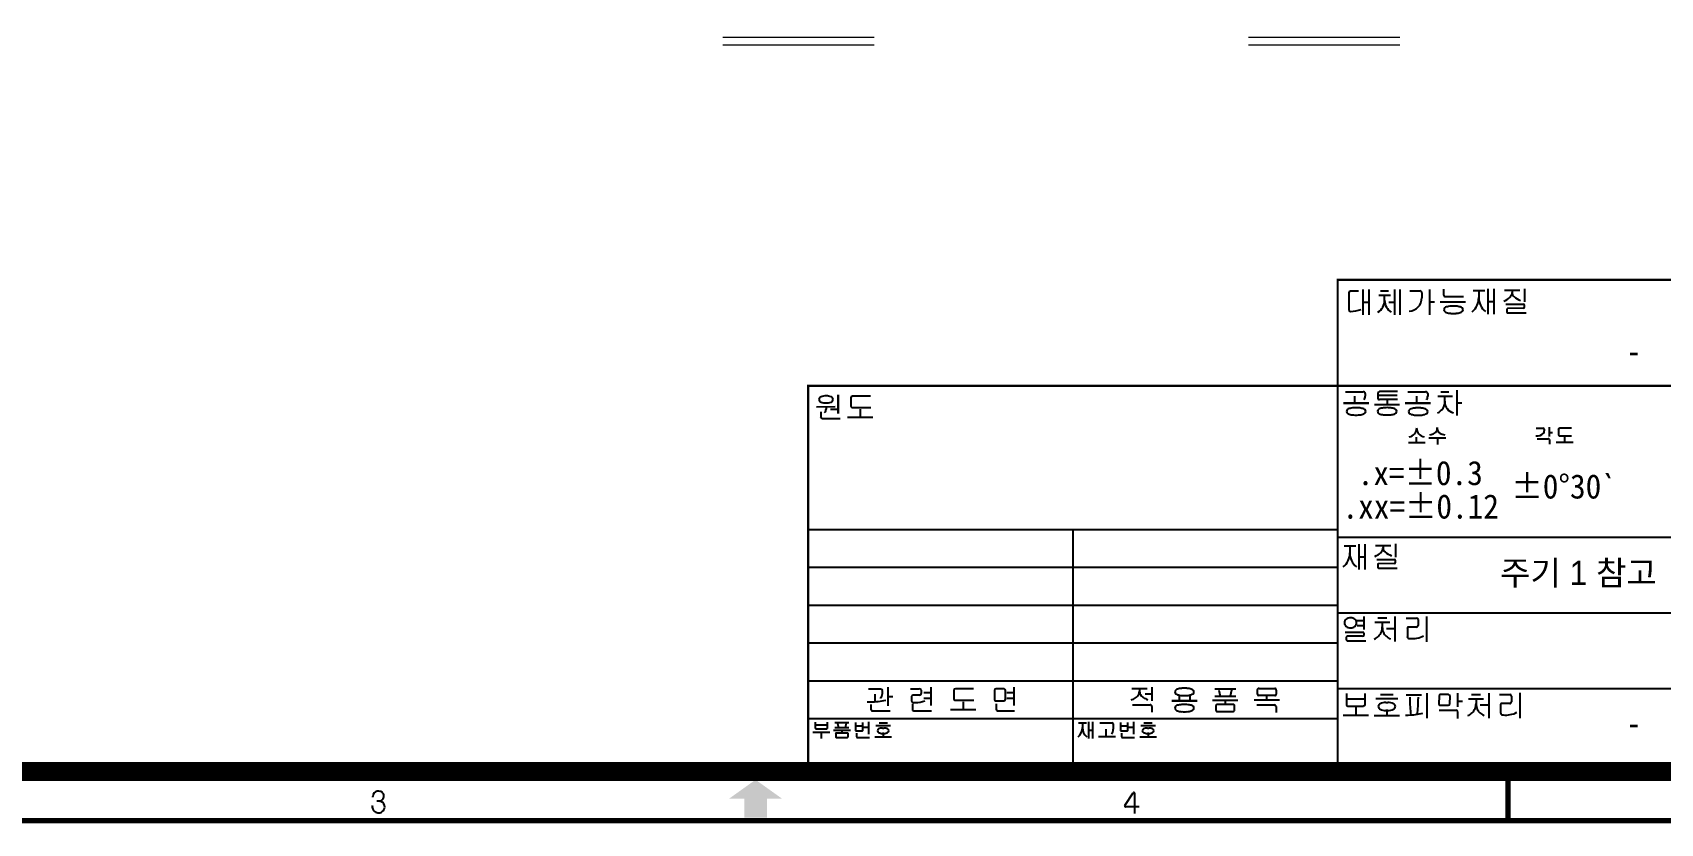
# Model space of a CAD drawing. Header units: millimetres. Extents: x 20 to 594, y 20 to 419.
# Drawn here: x 219 to 434.2, y 19.6 to 124.2 of the extents above; entities that cross this region are included whole.
import ezdxf

# ---------------------------------------------------------------- set-up
doc = ezdxf.new("R2010")
doc.units = ezdxf.units.MM
doc.layers.get('0').update_dxf_attribs({"color": 6})
doc.layers.add('DIM', color=2, linetype='Continuous', lineweight=9)
doc.styles.get("Standard").update_dxf_attribs({"font": '', "height": 3.2})
doc.styles.get('Standard').set_extended_font_data('GulimChe')

# ---------------------------------------------------------------- blocks, each defined once
blk = doc.blocks.new('A-2_규격도면_동인광학')
blk.add_hatch(color=256).paths.add_polyline_path([(296.05, 0.42), (293.05, 0.42), (293.05, 2.92), (291.05, 2.92), (294.55, 5.42), (298.05, 2.92), (296.05, 2.92)])
for p, q in [((372.96, 69.66), (372.96, 67.56)), ((374.26, 69.99), (373.21, 69.99)), ((374.81, 70.21), (374.81, 66.87)), ((375.62, 70.21), (375.62, 66.87)), ((376.94, 69.48), (378.46, 69.48)), ((377.17, 70.04), (378.23, 70.04)), ((377.7, 68.8), (377.7, 69.48)), ((378.99, 70.21), (378.99, 66.87)), ((379.7, 70.21), (379.7, 66.87)), ((381.02, 70.02), (382.37, 70.02)), ((382.63, 69.77), (382.63, 69.13)), ((383.63, 70.21), (383.63, 66.87)), ((385.49, 70.25), (385.49, 69.51)), ((385.75, 69.27), (388.11, 69.27)), ((389.4, 70.08), (390.94, 70.08)), ((390.16, 70.08), (390.16, 69.15)), ((391.35, 70.3), (391.35, 66.96)), ((392.16, 70.3), (392.16, 66.96)), ((393.55, 70.12), (395.57, 70.12)), ((394.56, 70.12), (394.56, 69.81)), ((394.56, 70.12), (394.56, 69.81)), ((396.2, 70.32), (396.2, 68.6)), ((374.81, 68.53), (375.62, 68.53)), ((378.99, 68.49), (378.27, 68.49)), ((383.63, 68.57), (384.28, 68.57)), ((385.06, 68.59), (388.39, 68.59)), ((391.35, 68.62), (392.16, 68.62)), ((393.73, 68.28), (396.02, 68.28)), ((393.85, 67.55), (393.85, 67.28)), ((396.01, 67.73), (394, 67.71)), ((394.06, 67.13), (396.41, 67.13)), ((305.48, 56.31), (305.48, 53.84)), ((305.48, 53.84), (305.48, 56.31)), ((309.73, 56.1), (307.36, 56.1)), ((372.54, 56.69), (374.87, 56.69)), ((373.74, 56.13), (373.74, 55.2)), ((375.15, 56.46), (375.15, 56.1)), ((376.79, 56.51), (376.79, 55.89)), ((379.36, 56.22), (376.79, 56.22)), ((379.41, 56.73), (377.04, 56.73)), ((380.79, 56.69), (383.12, 56.69)), ((381.92, 56.13), (381.92, 55.21)), ((383.4, 56.46), (383.4, 56.1)), ((384.73, 56.12), (386.69, 56.12)), ((385.15, 56.68), (386.2, 56.68)), ((385.68, 55.44), (385.68, 56.12)), ((387.26, 56.89), (387.26, 53.55)), ((302.61, 54.7), (305.09, 54.77)), ((303.16, 54.06), (303.16, 53.4)), ((303.86, 54.73), (303.87, 54.41)), ((305.48, 54.37), (304.46, 54.37)), ((307.14, 55.89), (307.14, 54.83)), ((307.39, 54.6), (309.77, 54.6)), ((308.38, 54.4), (308.38, 53.36)), ((372.26, 55.2), (375.6, 55.2)), ((375.6, 55.2), (372.26, 55.2)), ((376.36, 55.03), (379.69, 55.03)), ((377.03, 55.7), (379.42, 55.7)), ((378.02, 55.7), (378.02, 55.03)), ((380.44, 55.21), (383.78, 55.21)), ((383.78, 55.21), (380.44, 55.21)), ((387.26, 55.25), (387.92, 55.25)), ((303.37, 53.18), (305.74, 53.18)), ((306.72, 53.36), (310.05, 53.36)), ((384.66, 51.85), (384.66, 51.97)), ((384.66, 51.97), (384.66, 51.85)), ((397.74, 51.89), (398.67, 51.89)), ((398.8, 51.75), (398.8, 51.52)), ((399.47, 52.01), (399.47, 50.8)), ((400.67, 51.72), (400.67, 51.02)), ((402.39, 51.87), (400.81, 51.87)), ((380.84, 49.99), (383.06, 49.99)), ((381.94, 49.99), (381.94, 50.69)), ((383.57, 50.6), (385.81, 50.6)), ((384.68, 50.6), (384.68, 49.74)), ((397.85, 50.5), (399.33, 50.5)), ((399.47, 51.3), (399.91, 51.3)), ((399.48, 50.39), (399.48, 49.79)), ((400.39, 50.04), (402.61, 50.04)), ((400.83, 50.87), (402.42, 50.87)), ((401.49, 50.73), (401.49, 50.04)), ((301.5, 38.5), (371.5, 38.5)), ((336.5, 38.5), (336.5, 7.5)), ((371.5, 37.5), (426.5, 37.5)), ((379.15, 36.59), (379.15, 34.86)), ((372.34, 36.35), (373.88, 36.35)), ((373.1, 36.35), (373.1, 35.41)), ((374.29, 36.56), (374.29, 33.23)), ((374.29, 34.88), (375.1, 34.88)), ((375.1, 36.56), (375.1, 33.23)), ((376.49, 36.39), (378.51, 36.39)), ((376.67, 34.54), (378.97, 34.54)), ((377.5, 36.39), (377.5, 36.08)), ((377.5, 36.39), (377.5, 36.08)), ((301.5, 33.5), (371.5, 33.5)), ((376.79, 33.81), (376.79, 33.54)), ((378.95, 33.99), (376.94, 33.98)), ((377.01, 33.4), (379.35, 33.4)), ((301.5, 28.5), (371.5, 28.5)), ((371.5, 27.5), (426.5, 27.5)), ((374.06, 26.45), (374.97, 26.45)), ((374.97, 27.01), (374.97, 25.28)), ((376.42, 26.23), (378.38, 26.23)), ((376.8, 26.81), (377.99, 26.81)), ((377.4, 26.23), (377.4, 25.64)), ((379.07, 26.99), (379.07, 23.68)), ((380.57, 26.8), (381.91, 26.8)), ((382.12, 26.6), (382.12, 25.81)), ((383.25, 27.01), (383.25, 23.67)), ((372.51, 24.95), (374.81, 24.95)), ((372.63, 24.22), (372.63, 23.95)), ((374.79, 24.4), (372.78, 24.38)), ((372.85, 23.8), (375.2, 23.8)), ((374.06, 25.79), (374.97, 25.79)), ((377.96, 25.43), (379.07, 25.43)), ((380.71, 25.39), (380.71, 24.34)), ((380.82, 24.14), (380.9, 24.11)), ((381.91, 25.61), (380.89, 25.61)), ((380.9, 24.11), (381.04, 24.09)), ((301.5, 23.5), (371.5, 23.5)), ((301.5, 18.5), (371.5, 18.5)), ((309.48, 17.43), (311.11, 17.43)), ((312.04, 17.66), (312.04, 15.19)), ((315.01, 17.45), (316.18, 17.45)), ((316.45, 17.26), (316.45, 16.84)), ((317.71, 17.66), (317.71, 15.22)), ((320.75, 17.23), (320.75, 16.17)), ((323.34, 17.44), (320.97, 17.44)), ((326.14, 17.25), (326.14, 16.06)), ((327.4, 17.44), (326.35, 17.44)), ((327.59, 16.06), (327.59, 17.22)), ((328.69, 17.66), (328.69, 15.22)), ((344.29, 17.47), (346.31, 17.47)), ((345.3, 17.47), (345.3, 17.15)), ((346.95, 17.67), (346.95, 15.85)), ((355.25, 17.42), (358.03, 17.42)), ((355.8, 17.27), (355.97, 16.48)), ((357.47, 17.25), (357.29, 16.48)), ((360.89, 16.72), (360.89, 17.33)), ((361.13, 17.48), (363.18, 17.48)), ((363.36, 17.27), (363.36, 16.72)), ((371.5, 17.5), (426.5, 17.5)), ((309.28, 15.71), (309.8, 15.72)), ((309.8, 15.37), (309.8, 14.73)), ((310.31, 16.75), (310.31, 15.74)), ((312.69, 16.39), (312.04, 16.39)), ((315.15, 16.45), (315.15, 15.88)), ((315.29, 15.45), (315.29, 14.73)), ((315.33, 15.64), (315.66, 15.63)), ((316.22, 16.62), (315.38, 16.62)), ((316.79, 16.95), (317.71, 16.95)), ((316.79, 16.21), (317.71, 16.21)), ((321, 15.94), (323.38, 15.94)), ((321.99, 15.73), (321.99, 14.7)), ((326.34, 15.87), (327.38, 15.87)), ((326.36, 15.45), (326.36, 14.73)), ((327.76, 16.95), (328.69, 16.95)), ((327.77, 16.21), (328.69, 16.21)), ((344.39, 15.33), (346.72, 15.33)), ((346.04, 16.76), (346.95, 16.76)), ((346.92, 15.1), (346.92, 14.34)), ((349.57, 15.85), (352.91, 15.85)), ((352.91, 15.85), (349.57, 15.85)), ((350.53, 16.51), (350.53, 15.85)), ((351.94, 16.52), (351.94, 15.85)), ((354.97, 15.95), (358.32, 15.95)), ((355.25, 16.48), (358.03, 16.48)), ((355.4, 15.2), (355.4, 14.6)), ((357.69, 15.36), (355.59, 15.36)), ((356.63, 15.95), (356.63, 15.36)), ((357.87, 14.65), (357.87, 15.2)), ((360.46, 15.98), (363.81, 15.98)), ((360.81, 15.31), (363.14, 15.31)), ((363.18, 16.57), (361.08, 16.57)), ((362.13, 15.98), (362.13, 16.57)), ((363.35, 15.09), (363.35, 14.33)), ((372.65, 16.82), (372.65, 15.34)), ((372.65, 16.12), (375.14, 16.12)), ((372.85, 15.17), (374.93, 15.17)), ((375.14, 15.37), (375.14, 16.84)), ((376.55, 16.15), (379.46, 16.15)), ((377.17, 16.67), (378.83, 16.67)), ((377.85, 15.65), (377.99, 15.65)), ((377.99, 15.65), (378.13, 15.65)), ((380.56, 16.65), (382.59, 16.65)), ((381.03, 16.33), (381.03, 16.13)), ((382.16, 16.34), (382.16, 16.13)), ((383.28, 16.88), (383.28, 13.56)), ((384.9, 16.49), (384.87, 15.47)), ((385.07, 15.27), (386.11, 15.27)), ((386.17, 16.68), (385.11, 16.68)), ((386.32, 15.47), (386.36, 16.46)), ((387.33, 16.87), (387.33, 15.05)), ((387.33, 15.81), (388, 15.81)), ((388.81, 16.1), (390.77, 16.1)), ((389.2, 16.68), (390.38, 16.68)), ((389.79, 16.1), (389.79, 15.51)), ((390.35, 15.31), (391.46, 15.31)), ((391.46, 16.87), (391.46, 13.56)), ((392.91, 16.7), (394.25, 16.7)), ((393.04, 15.29), (393.04, 14.24)), ((394.24, 15.5), (393.22, 15.5)), ((394.46, 16.49), (394.46, 15.71)), ((395.59, 16.91), (395.59, 13.57)), ((301.5, 13.5), (371.5, 13.5)), ((302.41, 13.04), (302.41, 12.29)), ((304.06, 12.32), (304.06, 13.04)), ((305.03, 12.97), (306.89, 12.97)), ((307.77, 13.01), (307.77, 11.99)), ((308.74, 12.02), (308.74, 13.01)), ((309.46, 13.08), (309.46, 11.46)), ((310.06, 14.51), (312.33, 14.51)), ((310.87, 12.95), (311.97, 12.95)), ((315.54, 14.51), (317.82, 14.51)), ((320.33, 14.7), (323.66, 14.7)), ((326.61, 14.51), (328.79, 14.51)), ((337.25, 12.94), (338.28, 12.94)), ((337.76, 12.94), (337.76, 12.32)), ((338.55, 13.09), (338.55, 10.86)), ((339.09, 13.09), (339.09, 10.86)), ((340.08, 12.96), (341.65, 12.96)), ((342.79, 13.01), (342.79, 11.99)), ((343.77, 12.02), (343.77, 13.01)), ((344.49, 13.08), (344.49, 11.46)), ((345.89, 12.95), (346.99, 12.95)), ((355.64, 14.45), (357.69, 14.45)), ((372.23, 13.94), (375.56, 13.94)), ((373.89, 14.95), (373.89, 13.94)), ((376.33, 13.91), (379.67, 13.91)), ((377.99, 14.56), (377.85, 14.56)), ((377.99, 14.56), (377.99, 13.91)), ((378.13, 14.56), (377.99, 14.56)), ((380.46, 13.98), (380.83, 13.98)), ((384.9, 14.61), (387.12, 14.61)), ((387.35, 14.43), (387.35, 13.54)), ((393.15, 14.03), (393.23, 14)), ((393.23, 14), (393.38, 13.99)), ((302.12, 11.72), (304.35, 11.72)), ((302.41, 12.7), (304.06, 12.7)), ((302.55, 12.16), (303.93, 12.16)), ((303.24, 11.72), (303.24, 10.87)), ((304.85, 11.99), (307.08, 11.99)), ((305.03, 12.34), (306.89, 12.34)), ((305.14, 11.49), (305.14, 11.09)), ((306.67, 11.59), (305.26, 11.59)), ((305.3, 10.99), (306.67, 10.99)), ((305.4, 12.87), (305.52, 12.34)), ((305.96, 11.99), (305.96, 11.59)), ((306.52, 12.86), (306.4, 12.34)), ((306.79, 11.12), (306.79, 11.49)), ((307.77, 12.55), (308.74, 12.55)), ((307.9, 11.87), (308.63, 11.87)), ((307.91, 11.6), (307.91, 11.09)), ((308.04, 10.99), (309.63, 10.99)), ((308.87, 12.37), (309.46, 12.37)), ((310.31, 11.1), (312.53, 11.1)), ((310.45, 12.59), (312.39, 12.59)), ((311.32, 12.26), (311.41, 12.26)), ((311.41, 11.54), (311.32, 11.54)), ((311.41, 12.26), (311.5, 12.26)), ((311.41, 11.54), (311.41, 11.1)), ((311.5, 11.54), (311.41, 11.54)), ((338.55, 11.97), (339.09, 11.97)), ((339.89, 11.13), (342.12, 11.13)), ((340.84, 12.09), (340.84, 11.13)), ((341.82, 12.8), (341.82, 12.1)), ((342.79, 12.55), (343.77, 12.55)), ((342.92, 11.87), (343.65, 11.87)), ((342.93, 11.6), (342.93, 11.09)), ((343.06, 10.99), (344.65, 10.99)), ((343.89, 12.37), (344.49, 12.37)), ((345.33, 11.1), (347.56, 11.1)), ((345.47, 12.59), (347.41, 12.59)), ((346.34, 12.26), (346.43, 12.26)), ((346.43, 11.54), (346.34, 11.54)), ((346.43, 12.26), (346.53, 12.26)), ((346.53, 11.54), (346.43, 11.54)), ((346.43, 11.54), (346.43, 11.1)), ((243.95, 3.1), (243.95, 3.23)), ((244.86, 2.59), (244.47, 2.59)), ((244.86, 2.59), (244.87, 2.59)), ((343.37, 2), (344.47, 3.69)), ((344.66, 3.64), (344.66, 0.96)), ((345.26, 1.84), (343.46, 1.84))]:
    blk.add_line(p, q)
for points, const_width in [([(0, 0), (0, 398.86), (574, 398.86), (574, 0)], 0.7), ([(21.5, 6.5), (21.5, 392.36), (567.5, 392.36), (567.5, 6.5)], 2.5)]:
    blk.add_lwpolyline(points, close=True, dxfattribs=dict(const_width=const_width))
for points, const_width in [([(371.5, 7.5), (371.5, 71.5), (566.5, 71.5)], 0.3), ([(301.5, 7.5), (301.5, 57.5), (566.5, 57.5)], 0.3), ([(394, 0), (394, 7.17)], 0.7)]:
    blk.add_lwpolyline(points, dxfattribs=dict(const_width=const_width))
for centre, radius, start, end in [((373.21, 69.73), 0.261, 90, 196.224), ((380.83, 69.13), 1.8, 274.0617, 0), ((382.37, 69.75), 0.269, 4.3858, 90), ((385.73, 69.51), 0.238, 180, 274.8762), ((387.69, 69.15), 2.46, 310.6997, 0), ((392.57, 69.15), 2.41, 180, 230.1829), ((392.72, 70.75), 2.2, 289.6857, 314.5469), ((393.48, 69.97), 1.11, 314.5469, 334.7965), ((393.83, 69.81), 0.731, 334.7965, 0), ((395.26, 69.81), 0.707, 180, 230.0339), ((396.72, 71.55), 2.97, 230.0339, 249.212), ((373.2, 67.56), 0.236, 180, 268.1595), ((373.3, 70.68), 3.36, 268.1595, 293.0296), ((375.82, 68.8), 1.88, 301.736, 0), ((379.58, 68.8), 1.88, 180, 238.264), ((385.89, 67.51), 0.362, 130.787, 175.4096), ((385.89, 67.57), 0.362, 184.5904, 229.213), ((386.05, 67.32), 0.62, 105.5854, 130.787), ((386.05, 67.77), 0.62, 229.213, 254.4146), ((386.69, 65.04), 2.98, 94.5784, 105.5854), ((386.69, 70.04), 2.98, 254.4146, 265.4216), ((386.8, 63.7), 4.33, 90, 94.5784), ((386.8, 71.38), 4.33, 265.4216, 270), ((386.8, 63.7), 4.33, 85.4216, 90), ((386.8, 71.38), 4.33, 270, 274.5784), ((386.9, 65.04), 2.98, 74.4146, 85.4216), ((386.9, 70.04), 2.98, 274.5784, 285.5854), ((387.54, 67.32), 0.62, 49.213, 74.4146), ((387.54, 67.77), 0.62, 285.5854, 310.787), ((387.71, 67.51), 0.362, 4.5904, 49.213), ((387.71, 67.57), 0.362, 310.787, 355.4096), ((394, 67.56), 0.15, 90.4674, 185.5199), ((394.01, 67.28), 0.158, 180, 290.6438), ((396.02, 67.91), 0.182, 265.0661, 354.5096), ((396.02, 68.1), 0.181, 5.4904, 90), ((395.05, 68), 1.16, 354.5096, 5.4904), ((303.35, 55.63), 0.429, 109.7033, 172.0326), ((303.87, 54.18), 1.97, 90, 109.7033), ((303.87, 54.18), 1.97, 70.2967, 90), ((304.39, 55.63), 0.429, 7.9674, 70.2967), ((307.36, 55.89), 0.217, 90, 179.9617), ((374.87, 56.4), 0.29, 11.8483, 90), ((374.41, 56.1), 0.74, 320.5326, 0), ((377.04, 56.47), 0.253, 90, 170.8151), ((383.12, 56.4), 0.29, 11.8483, 90), ((382.66, 56.1), 0.74, 320.5326, 0), ((303.35, 55.74), 0.429, 187.9674, 250.2967), ((303.87, 57.19), 1.97, 250.2967, 270), ((303.26, 54.39), 0.602, 313.5964, 1.5108), ((303.87, 57.19), 1.97, 270, 289.7033), ((304.39, 55.74), 0.429, 289.7033, 352.0326), ((307.37, 54.83), 0.23, 180, 273.1332), ((373.01, 54.07), 0.362, 130.787, 175.4096), ((373.01, 54.13), 0.362, 184.5904, 229.213), ((373.18, 53.88), 0.62, 105.5854, 130.787), ((373.18, 54.33), 0.62, 229.213, 254.4146), ((373.82, 51.6), 2.98, 94.5784, 105.5854), ((373.92, 50.26), 4.33, 90, 94.5784), ((373.92, 50.26), 4.33, 85.4216, 90), ((374.03, 51.6), 2.98, 74.4146, 85.4216), ((374.67, 53.88), 0.62, 49.213, 74.4146), ((374.67, 54.33), 0.62, 285.5854, 310.787), ((374.84, 54.07), 0.362, 4.5904, 49.213), ((374.84, 54.13), 0.362, 310.787, 355.4096), ((377.13, 54.09), 0.362, 130.787, 175.4096), ((377.13, 54.15), 0.362, 184.5904, 229.213), ((376.99, 55.89), 0.199, 180, 282.1799), ((377.29, 53.89), 0.62, 105.5854, 130.787), ((377.29, 54.34), 0.62, 229.213, 254.4146), ((377.93, 51.62), 2.98, 94.5784, 105.5854), ((378.04, 50.27), 4.33, 90, 94.5784), ((378.04, 50.27), 4.33, 85.4216, 90), ((378.14, 51.62), 2.98, 74.4146, 85.4216), ((378.78, 53.89), 0.62, 49.213, 74.4146), ((378.78, 54.34), 0.62, 285.5854, 310.787), ((378.95, 54.09), 0.362, 4.5904, 49.213), ((378.95, 54.15), 0.362, 310.787, 355.4096), ((381.22, 54.05), 0.362, 130.787, 175.4096), ((381.22, 54.11), 0.362, 184.5904, 229.213), ((381.39, 53.86), 0.62, 105.5854, 130.787), ((381.39, 54.31), 0.62, 229.213, 254.4146), ((382.03, 51.58), 2.98, 94.5784, 105.5854), ((382.14, 50.24), 4.33, 90, 94.5784), ((382.14, 50.24), 4.33, 85.4216, 90), ((382.24, 51.58), 2.98, 74.4146, 85.4216), ((382.88, 53.86), 0.62, 49.213, 74.4146), ((382.88, 54.31), 0.62, 285.5854, 310.787), ((383.05, 54.05), 0.362, 4.5904, 49.213), ((383.05, 54.11), 0.362, 310.787, 355.4096), ((384.14, 55.35), 1.53, 290.6033, 3.3919), ((387.15, 55.34), 1.48, 175.9627, 256.3106), ((303.37, 53.4), 0.216, 180, 270.036), ((373.82, 56.6), 2.98, 254.4146, 265.4216), ((373.92, 57.95), 4.33, 265.4216, 270), ((373.92, 57.95), 4.33, 270, 274.5784), ((374.03, 56.6), 2.98, 274.5784, 285.5854), ((377.93, 56.62), 2.98, 254.4146, 265.4216), ((378.04, 57.96), 4.33, 265.4216, 270), ((378.04, 57.96), 4.33, 270, 274.5784), ((378.14, 56.62), 2.98, 274.5784, 285.5854), ((380.73, 51.93), 1.22, 280.1846, 0), ((382.03, 56.58), 2.98, 254.4146, 265.4216), ((382.14, 57.92), 4.33, 265.4216, 270), ((383.16, 51.93), 1.22, 180, 259.8154), ((382.14, 57.92), 4.33, 270, 274.5784), ((382.24, 56.58), 2.98, 274.5784, 285.5854), ((383.93, 51.85), 0.733, 326.0061, 0), ((385.39, 51.85), 0.733, 180, 213.9939), ((398.67, 51.75), 0.136, 0.0353, 90), ((400.81, 51.72), 0.145, 90, 179.9617), ((383.61, 52.3), 1.28, 273.0377, 302.6699), ((383.87, 51.89), 0.803, 302.6699, 326.0061), ((385.45, 51.89), 0.803, 213.9939, 237.3301), ((385.71, 52.3), 1.28, 237.3301, 266.9623), ((397.85, 52.01), 1.15, 262.4823, 318.1564), ((398.39, 51.52), 0.411, 318.1564, 0), ((399.33, 50.34), 0.158, 15.2263, 90), ((400.82, 51.02), 0.153, 180, 273.1332), ((370.64, 35.41), 2.46, 310.6997, 0), ((375.51, 35.41), 2.41, 180, 230.1829), ((375.66, 37.02), 2.2, 289.6857, 314.5469), ((376.43, 36.24), 1.11, 314.5469, 334.7965), ((376.77, 36.08), 0.731, 334.7965, 0), ((378.21, 36.08), 0.707, 180, 230.0339), ((379.66, 37.81), 2.97, 230.0339, 249.212), ((378.97, 34.36), 0.181, 5.4904, 90), ((376.94, 33.83), 0.15, 90.4674, 185.5199), ((376.95, 33.54), 0.158, 180, 290.6438), ((378.97, 34.18), 0.182, 265.0661, 354.5096), ((378, 34.27), 1.16, 354.5096, 5.4904), ((372.96, 26.2), 0.566, 126.2971, 182.2865), ((372.96, 26.15), 0.566, 177.7135, 233.7029), ((373.2, 25.88), 0.955, 90, 126.2971), ((373.2, 25.88), 0.955, 53.7029, 90), ((373.43, 26.2), 0.566, 357.7135, 53.7029), ((373.43, 26.15), 0.566, 306.2971, 2.2865), ((381.91, 26.59), 0.21, 2.4746, 90), ((373.2, 26.46), 0.955, 233.7029, 270), ((372.78, 24.23), 0.15, 90.4674, 185.5199), ((372.79, 23.95), 0.158, 180, 290.6438), ((373.2, 26.46), 0.955, 270, 306.2971), ((374.81, 24.58), 0.182, 265.0661, 354.5096), ((374.81, 24.77), 0.181, 5.4904, 90), ((373.84, 24.68), 1.16, 354.5096, 5.4904), ((375.48, 25.81), 1.99, 295.4601, 314.7962), ((375.66, 25.63), 1.74, 314.7962, 337.7895), ((375.65, 25.64), 1.75, 337.7895, 0), ((379.33, 25.64), 1.93, 180, 203.0854), ((378.79, 25.41), 1.34, 203.0854, 227.7201), ((379.45, 26.13), 2.32, 227.7201, 245.1313), ((380.89, 25.42), 0.187, 90, 189.9031), ((380.94, 24.34), 0.235, 180, 238.9832), ((381.41, 27.04), 2.97, 262.8795, 299.3294), ((381.92, 25.81), 0.202, 265.1914, 0), ((311.11, 17.2), 0.224, 5.8584, 90), ((309.33, 17.02), 2.01, 354.1416, 5.8584), ((316.18, 17.16), 0.29, 19.9366, 90), ((320.97, 17.23), 0.217, 90, 179.9617), ((326.35, 17.23), 0.211, 90, 174.1511), ((327.37, 17.22), 0.223, 0, 81.4867), ((350.32, 17), 0.362, 130.787, 175.4096), ((350.49, 16.81), 0.62, 105.5854, 130.787), ((351.13, 14.53), 2.98, 94.5784, 105.5854), ((351.23, 13.19), 4.33, 90, 94.5784), ((351.23, 13.19), 4.33, 85.4216, 90), ((351.34, 14.53), 2.98, 74.4146, 85.4216), ((351.98, 16.81), 0.62, 49.213, 74.4146), ((352.14, 17), 0.362, 4.5904, 49.213), ((361.06, 17.33), 0.163, 63.6984, 180), ((363.18, 17.3), 0.179, 352.4097, 90), ((309.65, 26), 10.28, 270.7952, 281.7846), ((310.27, 16.92), 1.07, 316.4472, 354.1416), ((315.38, 16.38), 0.243, 90, 162.7327), ((315.39, 15.88), 0.247, 180, 255.9206), ((315.77, 18.44), 2.82, 267.8535, 294.1102), ((316.23, 16.84), 0.223, 268.9289, 0), ((320.98, 16.17), 0.23, 180, 273.1332), ((326.33, 16.06), 0.198, 180, 272.2398), ((327.38, 16.08), 0.214, 270, 355.6406), ((343.67, 17.78), 1.89, 285.8538, 306.2125), ((343.98, 17.35), 1.37, 306.2125, 332.5484), ((344.37, 17.15), 0.93, 332.5484, 0), ((346.21, 17.15), 0.912, 180, 209.5054), ((346.36, 17.23), 1.08, 209.5054, 237.9626), ((348.28, 20.3), 4.7, 237.9626, 246.4471), ((346.72, 15.12), 0.204, 354.4055, 90), ((350.32, 17.06), 0.362, 184.5904, 229.213), ((350.32, 14.86), 0.362, 130.787, 175.4096), ((350.49, 17.26), 0.62, 229.213, 254.4146), ((350.49, 14.67), 0.62, 105.5854, 130.787), ((351.13, 19.53), 2.98, 254.4146, 265.4216), ((351.13, 12.39), 2.98, 94.5784, 105.5854), ((351.23, 20.88), 4.33, 265.4216, 270), ((351.23, 11.05), 4.33, 90, 94.5784), ((351.23, 20.88), 4.33, 270, 274.5784), ((351.23, 11.05), 4.33, 85.4216, 90), ((351.34, 19.53), 2.98, 274.5784, 285.5854), ((351.34, 12.39), 2.98, 74.4146, 85.4216), ((351.98, 17.26), 0.62, 285.5854, 310.787), ((351.98, 14.67), 0.62, 49.213, 74.4146), ((352.14, 17.06), 0.362, 310.787, 355.4096), ((352.14, 14.86), 0.362, 4.5904, 49.213), ((355.59, 15.17), 0.187, 90, 169.1835), ((357.72, 15.2), 0.154, 0, 98.8347), ((361.08, 16.76), 0.187, 190.8165, 270), ((363.14, 15.11), 0.204, 354.4055, 90), ((363.21, 16.72), 0.154, 261.1653, 0), ((372.82, 15.34), 0.175, 180, 277.554), ((374.93, 15.38), 0.209, 270, 358.5824), ((377.31, 15.06), 0.459, 117.2376, 174.097), ((377.31, 15.16), 0.459, 185.903, 242.7624), ((377.85, 14), 1.65, 90, 117.2376), ((378.13, 14), 1.65, 62.7624, 90), ((378.68, 15.06), 0.459, 5.903, 62.7624), ((378.68, 15.16), 0.459, 297.2376, 354.097), ((396.62, 16.13), 15.59, 180, 187.9213), ((366.88, 16.13), 15.28, 352.2562, 0), ((385.07, 15.47), 0.198, 180, 272.2398), ((385.11, 16.47), 0.211, 90, 174.1511), ((386.11, 15.48), 0.214, 270, 355.6406), ((386.13, 16.46), 0.223, 0, 81.4867), ((388.04, 15.51), 1.75, 337.7895, 0), ((391.72, 15.51), 1.93, 180, 203.0854), ((393.22, 15.32), 0.187, 90, 189.9031), ((394.26, 15.71), 0.202, 265.1914, 0), ((394.25, 16.48), 0.21, 2.4746, 90), ((310.02, 14.73), 0.218, 180, 278.834), ((315.51, 14.73), 0.218, 180, 278.834), ((326.58, 14.73), 0.218, 180, 278.834), ((341.65, 12.78), 0.178, 4.5, 90), ((350.32, 14.92), 0.362, 184.5904, 229.213), ((350.49, 15.12), 0.62, 229.213, 254.4146), ((351.13, 17.39), 2.98, 254.4146, 265.4216), ((351.23, 18.74), 4.33, 265.4216, 270), ((351.23, 18.74), 4.33, 270, 274.5784), ((351.34, 17.39), 2.98, 274.5784, 285.5854), ((351.98, 15.12), 0.62, 285.5854, 310.787), ((352.14, 14.92), 0.362, 310.787, 355.4096), ((355.57, 14.6), 0.163, 180, 296.3016), ((357.69, 14.63), 0.179, 270, 7.5903), ((377.85, 16.22), 1.65, 242.7624, 270), ((378.13, 16.22), 1.65, 270, 297.2376), ((380.83, 21.79), 7.81, 270, 284.3395), ((387.12, 14.37), 0.237, 15.2263, 90), ((387.87, 15.69), 1.99, 295.4601, 314.7962), ((388.05, 15.51), 1.74, 314.7962, 337.7895), ((391.18, 15.28), 1.34, 203.0854, 227.7201), ((391.84, 16.01), 2.32, 227.7201, 245.1313), ((393.28, 14.24), 0.235, 180, 238.9832), ((393.74, 16.94), 2.97, 262.8795, 299.3294), ((302.54, 12.29), 0.131, 180, 274.282), ((303.93, 12.29), 0.133, 270, 11.7778), ((305.26, 11.47), 0.125, 90, 169.1835), ((305.25, 11.09), 0.108, 180, 296.3016), ((306.68, 11.49), 0.103, 0, 98.8347), ((306.67, 11.11), 0.119, 270, 7.5903), ((307.89, 11.99), 0.12, 180, 277.6654), ((308.02, 11.09), 0.105, 180, 284.5405), ((308.63, 12), 0.121, 270, 11.0214), ((310.96, 11.87), 0.306, 117.2376, 174.097), ((310.96, 11.93), 0.306, 185.903, 242.7624), ((311.32, 11.16), 1.1, 90, 117.2376), ((311.32, 12.64), 1.1, 242.7624, 270), ((311.5, 11.16), 1.1, 62.7624, 90), ((311.5, 12.64), 1.1, 270, 297.2376), ((311.87, 11.87), 0.306, 5.903, 62.7624), ((311.87, 11.93), 0.306, 297.2376, 354.097), ((336.12, 12.32), 1.64, 310.6997, 0), ((339.37, 12.32), 1.61, 180, 230.1829), ((340.85, 12.1), 0.979, 320.2059, 0), ((342.91, 11.99), 0.12, 180, 277.6654), ((343.04, 11.09), 0.105, 180, 284.5405), ((343.65, 12), 0.121, 270, 11.0214), ((345.98, 11.87), 0.306, 117.2376, 174.097), ((345.98, 11.93), 0.306, 185.903, 242.7624), ((346.34, 11.16), 1.1, 90, 117.2376), ((346.34, 12.64), 1.1, 242.7624, 270), ((346.53, 11.16), 1.1, 62.7624, 90), ((346.53, 12.64), 1.1, 270, 297.2376), ((346.89, 11.87), 0.306, 5.903, 62.7624), ((346.89, 11.93), 0.306, 297.2376, 354.097), ((244.63, 3.23), 0.682, 98.2529, 180), ((244.68, 2.89), 1.03, 75.0181, 98.2529), ((244.76, 3.22), 0.644, 278.5791, 307.7909), ((244.84, 1.91), 0.674, 69.434, 87.2286), ((244.77, 3.23), 0.675, 44.0835, 75.0181), ((244.82, 1.88), 0.712, 352.9335, 69.434), ((244.72, 3.28), 0.714, 307.7909, 348.3143), ((244.8, 3.26), 0.63, 348.3143, 44.0835), ((344.56, 3.64), 0.1, 0, 147.0627), ((244.81, 1.86), 0.927, 169.7156, 200.2921), ((244.55, 1.76), 0.649, 200.2921, 239.5601), ((244.78, 2.16), 1.1, 239.5601, 270.0539), ((244.78, 1.73), 0.675, 270.0539, 309.2304), ((244.64, 1.9), 0.896, 309.2304, 352.9335), ((343.46, 1.94), 0.1, 147.0627, 270)]:
    blk.add_arc(centre, radius, start, end)

msp = doc.modelspace()

# ---------------------------------------------------------------- linework, layer by layer
at = {"layer": 'DIM', "color": 2, "ltscale": 0.5}
for p, q in [((310.206, 123.55), (330.209, 123.55)), ((379.718, 123.55), (399.721, 123.55)), ((310.206, 122.55), (330.209, 122.55)), ((379.718, 122.55), (399.721, 122.55))]:
    msp.add_line(p, q, dxfattribs=at)

# ---------------------------------------------------------------- block references
msp.add_blockref('A-2_규격도면_동인광학', (20, 20))

# ---------------------------------------------------------------- texts
at = {"layer": 'DIM', "char_height": 3.2, "width": 46.05648, "attachment_point": 5}
for s, insert in [('{\\fGulim|b0|i0|c129|p50;\\C2;-}', (430.66, 82.052)), ('{\\C2;.x=±0.3}', (402.416, 65.938)), ('{\\C2;±0%%D30\\H0.9583x;\\C256;`}', (421.401, 64.163)), ('{\\C2;.xx=±0.12}', (402.481, 61.516)), ('{\\fGulim|b0|i0|c129|p50;\\C2;주기 1 참고}', (423.323, 52.592)), ('{\\fGulim|b0|i0|c129|p50;\\C2;-}', (430.66, 32.905))]:
    msp.add_mtext(s, dxfattribs=dict(at, insert=insert))

doc.saveas('drawing.dxf')
